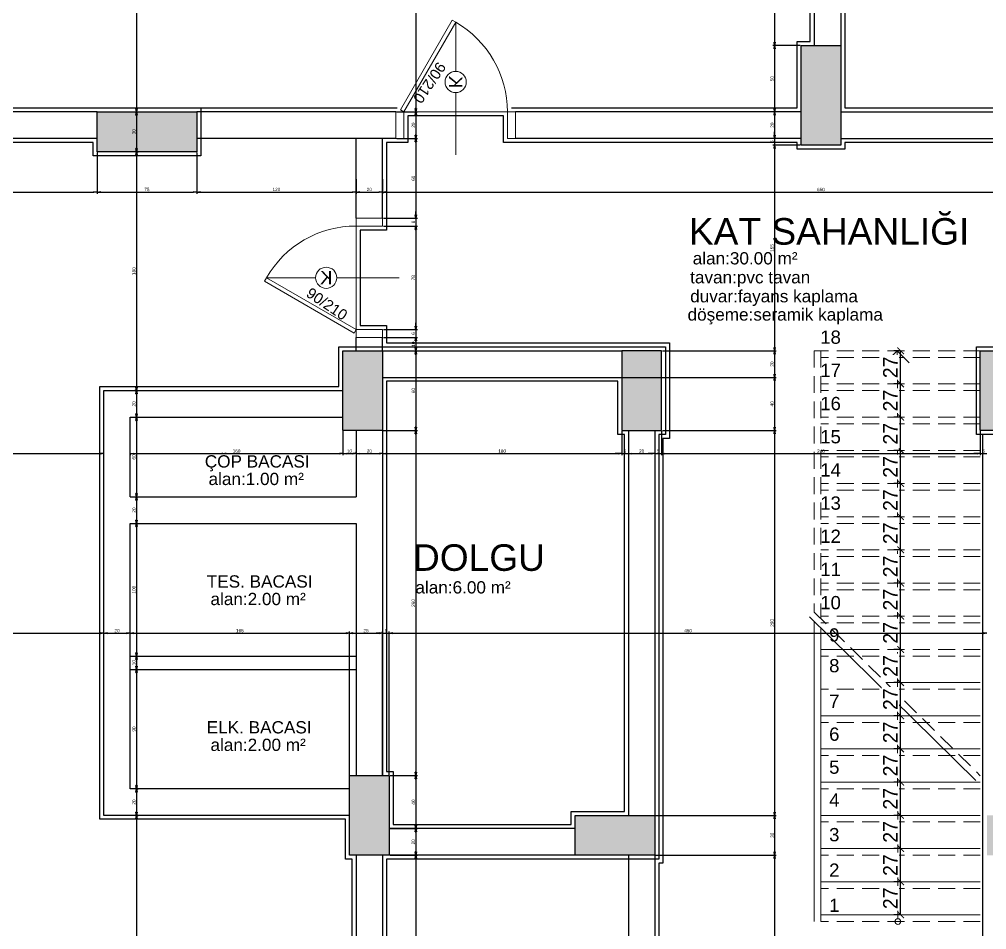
# Model space of a CAD drawing. Header units: millimetres. Extents: x -502 to 9998, y 2906 to 6004.
# Drawn here: x 569 to 1297, y 3991 to 4677 of the extents above; entities that cross this region are included whole.
import ezdxf
from ezdxf.enums import TextEntityAlignment as Align

# ---------------------------------------------------------------- set-up
doc = ezdxf.new("R2010")
doc.units = ezdxf.units.MM
doc.linetypes.add('DASHED', pattern=[19.05, 12.7, -6.35])
for name, color, linetype, lineweight in [('Duvar', 140, 'Continuous', 30), ('İÇ ÖLÇÜ', 163, 'Continuous', 18), ('kapı pencere', 30, 'Continuous', 20), ('MERDIVEN', 251, 'Continuous', 25), ('YAZı', 30, 'Continuous', 18), ('ölçülendirme', 80, 'Continuous', 30)]:
    doc.layers.add(name, color=color, linetype=linetype, lineweight=lineweight)
doc.layers.add('kolon', color=200, linetype='Continuous')
doc.layers.add('Sıva', color=180, linetype='Continuous')
doc.styles.add('Arial_1_18', font='arial.ttf', dxfattribs={"height": 0.2})
doc.styles.add('Euro roman', font='eurr____.ttf', dxfattribs={"height": 11})
doc.styles.get("Standard").update_dxf_attribs({"font": 'arial.ttf'})
doc.styles.add('STYLE1', font='arial.ttf', dxfattribs={"height": 20})

# ---------------------------------------------------------------- blocks, each defined once
blk = doc.blocks.new('_ArchTick')
at = {"color": 0, "linetype": 'ByBlock', "const_width": 0.15}
blk.add_lwpolyline([(-0.5, -0.5), (0.5, 0.5)], dxfattribs=at)
blk = doc.blocks.new('_Closed')
at = {"color": 0, "linetype": 'ByBlock', "lineweight": -2}
for p, q in [((-1, 0.17), (0, 0)), ((-1, 0.17), (-1, -0.17)), ((0, 0), (-1, -0.17)), ((0, 0), (-1, 0))]:
    blk.add_line(p, q, dxfattribs=at)

msp = doc.modelspace()

# ---------------------------------------------------------------- hatches: boundary and pattern name
at = {"layer": 'kolon'}
h = msp.add_hatch(dxfattribs=at)
h.set_pattern_fill('ANGLE', color=256)
h.set_pattern_definition([(0, (0, 0), (0, 6.985), [5.08, -1.905]), (90, (0, 0), (-6.985, 4e-16), [5.08, -1.905])])
h.paths.add_polyline_path([(4787.34, 4657.42), (4817.34, 4657.42), (4817.34, 4582.42), (4787.34, 4582.42)])
h.paths.add_polyline_path([(5002.34, 3757.42), (4927.34, 3757.42), (4927.34, 3727.42), (5002.34, 3727.42)])
h.paths.add_polyline_path([(4987.34, 4077.42), (4927.34, 4077.42), (4927.34, 4047.42), (4987.34, 4047.42)])
h.paths.add_polyline_path([(4922.34, 4427.42), (4952.34, 4427.42), (4952.34, 4367.42), (4922.34, 4367.42)])
h.paths.add_polyline_path([(5157.34, 4107.42), (5127.34, 4107.42), (5127.34, 4047.42), (5157.34, 4047.42)])
h.paths.add_polyline_path([(5162.34, 4427.42), (5132.34, 4427.42), (5132.34, 4367.42), (5162.34, 4367.42)])
h.paths.add_polyline_path([(5347.34, 4607.42), (5272.34, 4607.42), (5272.34, 4577.42), (5347.34, 4577.42)])
h.paths.add_polyline_path([(5652.34, 4607.42), (5622.34, 4607.42), (5622.34, 4547.42), (5652.34, 4547.42)])
h.paths.add_polyline_path([(5652.34, 4087.42), (5622.34, 4087.42), (5622.34, 4027.42), (5652.34, 4027.42)])
h.paths.add_polyline_path([(5652.34, 3787.42), (5622.34, 3787.42), (5622.34, 3727.42), (5652.34, 3727.42)])
h.paths.add_polyline_path([(5847.34, 4077.42), (5792.34, 4077.42), (5792.34, 4047.42), (5847.34, 4047.42)])
h.paths.add_polyline_path([(5872.34, 4417.42), (5812.34, 4417.42), (5812.34, 4387.42), (5872.34, 4387.42)])
h.paths.add_polyline_path([(5872.34, 4892.42), (5822.34, 4892.42), (5822.34, 4847.42), (5872.34, 4847.42)])
h.paths.add_polyline_path([(4817.34, 5222.42), (4787.34, 5222.42), (4787.34, 5147.42), (4817.34, 5147.42)], flags=17)
h.paths.add_polyline_path([(5657.34, 5102.42), (5622.34, 5102.42), (5622.34, 5022.42), (5657.34, 5022.42)])
h.paths.add_polyline_path([(5297.34, 5222.42), (5272.34, 5222.42), (5272.34, 5047.42), (5297.34, 5047.42)])
h.paths.add_polyline_path([(4602.34, 3757.42), (4677.34, 3757.42), (4677.34, 3727.42), (4602.34, 3727.42)])
h.paths.add_polyline_path([(4617.34, 4077.42), (4677.34, 4077.42), (4677.34, 4047.42), (4617.34, 4047.42)])
h.paths.add_polyline_path([(4682.34, 4427.42), (4652.34, 4427.42), (4652.34, 4367.42), (4682.34, 4367.42)])
h.paths.add_polyline_path([(4447.34, 4107.42), (4477.34, 4107.42), (4477.34, 4047.42), (4447.34, 4047.42)])
h.paths.add_polyline_path([(4442.34, 4427.42), (4472.34, 4427.42), (4472.34, 4367.42), (4442.34, 4367.42)])
h.paths.add_polyline_path([(4257.34, 4607.42), (4332.34, 4607.42), (4332.34, 4577.42), (4257.34, 4577.42)])
h.paths.add_polyline_path([(3952.34, 4607.42), (3982.34, 4607.42), (3982.34, 4547.42), (3952.34, 4547.42)])
h.paths.add_polyline_path([(3952.34, 4087.42), (3982.34, 4087.42), (3982.34, 4027.42), (3952.34, 4027.42)])
h.paths.add_polyline_path([(3952.34, 3787.42), (3982.34, 3787.42), (3982.34, 3727.42), (3952.34, 3727.42)])
h.paths.add_polyline_path([(3757.34, 4077.42), (3812.34, 4077.42), (3812.34, 4047.42), (3757.34, 4047.42)])
h.paths.add_polyline_path([(3732.34, 4417.42), (3792.34, 4417.42), (3792.34, 4387.42), (3732.34, 4387.42)])
h.paths.add_polyline_path([(3732.34, 4892.42), (3782.34, 4892.42), (3782.34, 4847.42), (3732.34, 4847.42)])
h.paths.add_polyline_path([(4787.34, 5222.42), (4817.34, 5222.42), (4817.34, 5147.42), (4787.34, 5147.42)], flags=17)
h.paths.add_polyline_path([(3947.34, 5102.42), (3982.34, 5102.42), (3982.34, 5022.42), (3947.34, 5022.42)])
h.paths.add_polyline_path([(4307.34, 5222.42), (4332.34, 5222.42), (4332.34, 5047.42), (4307.34, 5047.42)])
h.paths.add_polyline_path([(1157.73, 4657.42), (1187.73, 4657.42), (1187.73, 4582.42), (1157.73, 4582.42)])
h.paths.add_polyline_path([(1372.73, 3757.42), (1297.73, 3757.42), (1297.73, 3727.42), (1372.73, 3727.42)])
h.paths.add_polyline_path([(1357.73, 4077.42), (1297.73, 4077.42), (1297.73, 4047.42), (1357.73, 4047.42)])
h.paths.add_polyline_path([(1292.73, 4427.42), (1322.73, 4427.42), (1322.73, 4367.42), (1292.73, 4367.42)])
h.paths.add_polyline_path([(1527.73, 4107.42), (1497.73, 4107.42), (1497.73, 4047.42), (1527.73, 4047.42)])
h.paths.add_polyline_path([(1532.73, 4427.42), (1502.73, 4427.42), (1502.73, 4367.42), (1532.73, 4367.42)])
h.paths.add_polyline_path([(1717.73, 4607.42), (1642.73, 4607.42), (1642.73, 4577.42), (1717.73, 4577.42)])
h.paths.add_polyline_path([(2022.73, 4607.42), (1992.73, 4607.42), (1992.73, 4547.42), (2022.73, 4547.42)])
h.paths.add_polyline_path([(2022.73, 4087.42), (1992.73, 4087.42), (1992.73, 4027.42), (2022.73, 4027.42)])
h.paths.add_polyline_path([(2022.73, 3787.42), (1992.73, 3787.42), (1992.73, 3727.42), (2022.73, 3727.42)])
h.paths.add_polyline_path([(2217.73, 4077.42), (2162.73, 4077.42), (2162.73, 4047.42), (2217.73, 4047.42)])
h.paths.add_polyline_path([(2242.73, 4417.42), (2182.73, 4417.42), (2182.73, 4387.42), (2242.73, 4387.42)])
h.paths.add_polyline_path([(2242.73, 4892.42), (2192.73, 4892.42), (2192.73, 4847.42), (2242.73, 4847.42)])
h.paths.add_polyline_path([(1187.73, 5222.42), (1157.73, 5222.42), (1157.73, 5147.42), (1187.73, 5147.42)], flags=17)
h.paths.add_polyline_path([(2027.73, 5102.42), (1992.73, 5102.42), (1992.73, 5022.42), (2027.73, 5022.42)])
h.paths.add_polyline_path([(1667.73, 5222.42), (1642.73, 5222.42), (1642.73, 5047.42), (1667.73, 5047.42)])
h.paths.add_polyline_path([(972.73, 3757.42), (1047.73, 3757.42), (1047.73, 3727.42), (972.73, 3727.42)])
h.paths.add_polyline_path([(987.73, 4077.42), (1047.73, 4077.42), (1047.73, 4047.42), (987.73, 4047.42)])
h.paths.add_polyline_path([(1052.73, 4427.42), (1022.73, 4427.42), (1022.73, 4367.42), (1052.73, 4367.42)])
h.paths.add_polyline_path([(817.73, 4107.42), (847.73, 4107.42), (847.73, 4047.42), (817.73, 4047.42)])
h.paths.add_polyline_path([(812.73, 4427.42), (842.73, 4427.42), (842.73, 4367.42), (812.73, 4367.42)])
h.paths.add_polyline_path([(627.73, 4607.42), (702.73, 4607.42), (702.73, 4577.42), (627.73, 4577.42)])
h.paths.add_polyline_path([(322.73, 4607.42), (352.73, 4607.42), (352.73, 4547.42), (322.73, 4547.42)])
h.paths.add_polyline_path([(322.73, 4087.42), (352.73, 4087.42), (352.73, 4027.42), (322.73, 4027.42)])
h.paths.add_polyline_path([(322.73, 3787.42), (352.73, 3787.42), (352.73, 3727.42), (322.73, 3727.42)])
h.paths.add_polyline_path([(127.73, 4077.42), (182.73, 4077.42), (182.73, 4047.42), (127.73, 4047.42)])
h.paths.add_polyline_path([(102.73, 4417.42), (162.73, 4417.42), (162.73, 4387.42), (102.73, 4387.42)])
h.paths.add_polyline_path([(102.73, 4892.42), (152.73, 4892.42), (152.73, 4847.42), (102.73, 4847.42)])
h.paths.add_polyline_path([(1157.73, 5222.42), (1187.73, 5222.42), (1187.73, 5147.42), (1157.73, 5147.42)], flags=17)
h.paths.add_polyline_path([(317.73, 5102.42), (352.73, 5102.42), (352.73, 5022.42), (317.73, 5022.42)])
h.paths.add_polyline_path([(677.73, 5222.42), (702.73, 5222.42), (702.73, 5047.42), (677.73, 5047.42)])

# ---------------------------------------------------------------- linework, layer by layer
at = {"layer": 'Duvar'}
for p, q in [((1167.73, 5147.42), (1167.73, 4657.42)), ((1187.73, 5147.42), (1187.73, 4657.42)), ((627.73, 4607.42), (352.73, 4607.42)), ((852.73, 4607.42), (702.73, 4607.42)), ((1157.73, 4607.42), (942.73, 4607.42)), ((1187.73, 4607.42), (1527.73, 4607.42)), ((627.73, 4587.42), (352.73, 4587.42)), ((852.73, 4587.42), (702.73, 4587.42)), ((822.73, 4527.42), (822.73, 4587.42)), ((842.73, 4527.42), (842.73, 4587.42)), ((1157.73, 4587.42), (942.73, 4587.42)), ((1187.73, 4587.42), (1502.73, 4587.42)), ((822.73, 4427.42), (822.73, 4437.42)), ((842.73, 4427.42), (842.73, 4437.42)), ((842.73, 4427.42), (1022.73, 4427.42)), ((842.73, 4407.42), (1022.73, 4407.42)), ((632.73, 4077.42), (632.73, 4397.42)), ((632.73, 4397.42), (812.73, 4397.42)), ((652.73, 4377.42), (812.73, 4377.42)), ((652.73, 4317.42), (652.73, 4377.42)), ((822.73, 4367.42), (822.73, 4317.42)), ((842.73, 4367.42), (842.73, 4107.42)), ((1027.73, 4367.42), (1027.73, 4077.42)), ((1047.73, 4367.42), (1047.73, 4077.42)), ((652.73, 4317.42), (822.73, 4317.42)), ((652.73, 4297.42), (822.73, 4297.42)), ((652.73, 4197.42), (652.73, 4297.42)), ((822.73, 4297.42), (822.73, 4107.42)), ((652.73, 4197.42), (822.73, 4197.42)), ((652.73, 4187.42), (822.73, 4187.42)), ((652.73, 4097.42), (652.73, 4187.42)), ((817.73, 4097.42), (652.73, 4097.42)), ((817.73, 4077.42), (632.73, 4077.42)), ((987.73, 4067.42), (847.73, 4067.42)), ((822.73, 4047.42), (822.73, 3752.42)), ((842.73, 4047.42), (842.73, 3752.42)), ((987.73, 4047.42), (847.73, 4047.42)), ((1027.73, 4047.42), (1027.73, 3857.42)), ((1047.73, 4047.42), (1047.73, 3857.42))]:
    msp.add_line(p, q, dxfattribs=at)
at = {"layer": 'İÇ ÖLÇÜ', "color": 163, "lineweight": 25}
for p, q in [((1232.73, 4427.42), (1227.73, 4427.42)), ((1232.73, 4402.42), (1227.73, 4402.42)), ((1232.73, 4377.42), (1227.73, 4377.42)), ((1232.73, 4352.42), (1227.73, 4352.42)), ((1232.73, 4327.42), (1227.73, 4327.42)), ((1232.73, 4302.42), (1227.73, 4302.42)), ((1232.73, 4277.42), (1227.73, 4277.42)), ((1232.73, 4252.42), (1227.73, 4252.42)), ((1232.73, 4227.42), (1227.73, 4227.42)), ((1232.73, 4202.42), (1227.73, 4202.42)), ((1232.73, 4177.42), (1227.73, 4177.42)), ((1232.73, 4152.42), (1227.73, 4152.42)), ((1232.73, 4127.42), (1227.73, 4127.42)), ((1232.73, 4102.42), (1227.73, 4102.42)), ((1232.73, 4077.42), (1227.73, 4077.42)), ((1232.73, 4052.42), (1227.73, 4052.42)), ((1232.73, 4027.42), (1227.73, 4027.42)), ((1232.73, 4002.42), (1227.73, 4002.42))]:
    msp.add_line(p, q, dxfattribs=at)
at = {"layer": 'İÇ ÖLÇÜ', "lineweight": 25}
msp.add_line((1232.73, 4002.42), (1232.73, 4027.42), dxfattribs=at)
at = {"layer": 'kapı pencere'}
for p, q in [((897.73, 4674.97), (897.73, 4637.94)), ((897.73, 4621.94), (897.73, 4574.97)), ((858.73, 4607.42), (936.73, 4607.42)), ((822.73, 4443.42), (822.73, 4521.42)), ((755.18, 4482.42), (792.22, 4482.42)), ((808.22, 4482.42), (855.18, 4482.42))]:
    msp.add_line(p, q, dxfattribs=at)
for points in [[(858.73, 4607.42), (856.14, 4608.92), (895.14, 4676.47), (897.73, 4674.97)], [(852.73, 4587.42), (858.73, 4587.42), (858.73, 4607.42), (852.73, 4607.42)], [(936.73, 4587.42), (942.73, 4587.42), (942.73, 4607.42), (936.73, 4607.42)], [(842.73, 4521.42), (842.73, 4527.42), (822.73, 4527.42), (822.73, 4521.42)], [(822.73, 4443.42), (821.23, 4440.82), (753.68, 4479.82), (755.18, 4482.42)], [(842.73, 4437.42), (842.73, 4443.42), (822.73, 4443.42), (822.73, 4437.42)]]:
    msp.add_lwpolyline(points, close=True, dxfattribs=at)
for centre in [(897.73, 4629.94), (800.22, 4482.42)]:
    msp.add_circle(centre, 8, dxfattribs=at)
for centre, start, end in [((858.73, 4607.42), 0, 60), ((822.73, 4443.42), 90, 150)]:
    msp.add_arc(centre, 78, start, end, dxfattribs=at)
at = {"layer": 'kolon'}
for points in [[(1157.73, 4657.42), (1187.73, 4657.42), (1187.73, 4582.42), (1157.73, 4582.42)], [(627.73, 4607.42), (702.73, 4607.42), (702.73, 4577.42), (627.73, 4577.42)], [(812.73, 4427.42), (842.73, 4427.42), (842.73, 4367.42), (812.73, 4367.42)], [(1052.73, 4427.42), (1022.73, 4427.42), (1022.73, 4367.42), (1052.73, 4367.42)], [(1292.73, 4427.42), (1322.73, 4427.42), (1322.73, 4367.42), (1292.73, 4367.42)], [(817.73, 4107.42), (847.73, 4107.42), (847.73, 4047.42), (817.73, 4047.42)], [(987.73, 4077.42), (1047.73, 4077.42), (1047.73, 4047.42), (987.73, 4047.42)]]:
    msp.add_lwpolyline(points, close=True, dxfattribs=at)
at = {"layer": 'MERDIVEN', "color": 7, "linetype": 'DASHED', "lineweight": 5}
for p, q in [((1167.73, 4427.42), (1167.73, 4230.5)), ((1292.73, 4427.42), (1167.73, 4427.42)), ((1172.73, 4427.42), (1172.73, 4225.57)), ((1292.73, 4422.42), (1172.73, 4422.42)), ((1230.23, 4427.42), (1217.52, 4414.42)), ((1230.48, 4168.65), (1230.23, 4427.42)), ((1230.23, 4427.42), (1242.97, 4414.44)), ((1292.73, 4402.42), (1172.73, 4402.42)), ((1292.73, 4397.42), (1172.73, 4397.42)), ((1292.73, 4377.42), (1172.73, 4377.42)), ((1292.73, 4372.42), (1172.73, 4372.42)), ((1292.73, 4352.42), (1172.73, 4352.42)), ((1292.73, 4347.42), (1172.73, 4347.42)), ((1292.73, 4327.42), (1172.73, 4327.42)), ((1292.73, 4322.42), (1172.73, 4322.42)), ((1292.73, 4302.42), (1172.73, 4302.42)), ((1292.73, 4297.42), (1172.73, 4297.42)), ((1292.73, 4277.42), (1172.73, 4277.42)), ((1292.73, 4272.42), (1172.73, 4272.42)), ((1292.73, 4252.42), (1172.73, 4252.42)), ((1292.73, 4247.42), (1172.73, 4247.42)), ((1167.73, 4230.5), (1292.73, 4107.29)), ((1292.73, 4227.42), (1172.73, 4227.42)), ((1292.73, 4222.42), (1172.73, 4222.42)), ((1292.73, 4202.42), (1172.73, 4202.42)), ((1292.73, 4197.42), (1172.73, 4197.42)), ((1292.73, 4172.42), (1172.73, 4172.42)), ((1292.73, 4147.42), (1172.73, 4147.42)), ((1292.73, 4122.42), (1172.73, 4122.42)), ((1292.73, 4097.42), (1172.73, 4097.42)), ((1292.73, 4072.42), (1172.73, 4072.42)), ((1292.73, 4047.42), (1172.73, 4047.42)), ((1292.73, 4022.42), (1172.73, 4022.42)), ((1292.73, 3997.42), (1172.73, 3997.42))]:
    msp.add_line(p, q, dxfattribs=at)
at = {"layer": 'MERDIVEN', "color": 7, "lineweight": 5}
for p, q in [((1164.22, 4226.93), (1289.22, 4103.73)), ((1167.73, 4223.48), (1167.73, 3997.42)), ((1172.73, 4218.55), (1172.73, 3997.42)), ((1214.46, 4202.42), (1172.73, 4202.42)), ((1292.73, 4177.42), (1221.58, 4177.42)), ((1230.66, 3999.58), (1230.49, 4161.62)), ((1292.73, 4152.42), (1172.73, 4152.42)), ((1292.73, 4127.42), (1172.73, 4127.42)), ((1292.73, 4102.42), (1172.73, 4102.42)), ((1292.73, 4077.42), (1172.73, 4077.42)), ((1292.73, 4052.42), (1172.73, 4052.42)), ((1292.73, 4027.42), (1172.73, 4027.42)), ((1292.73, 4002.42), (1172.73, 4002.42))]:
    msp.add_line(p, q, dxfattribs=at)
msp.add_circle((1230.66, 3997.42), 2.16, dxfattribs=at)
at = {"layer": 'Sıva'}
for p, q in [((1164.73, 4660.42), (1164.73, 5144.42)), ((1190.73, 5147.42), (1190.73, 4657.42)), ((1154.73, 4610.42), (1154.73, 4660.42)), ((1154.73, 4660.42), (1164.73, 4660.42)), ((1190.73, 4657.42), (1190.73, 4610.42)), ((352.73, 4610.42), (627.73, 4610.42)), ((352.73, 4610.42), (627.73, 4610.42)), ((627.73, 4610.42), (702.73, 4610.42)), ((627.73, 4610.42), (705.73, 4610.42)), ((702.73, 4610.42), (852.73, 4610.42)), ((705.73, 4610.42), (705.73, 4574.42)), ((852.73, 4610.42), (853.54, 4610.42)), ((939.68, 4610.42), (942.73, 4610.42)), ((942.73, 4610.42), (1154.73, 4610.42)), ((1190.73, 4610.42), (1527.73, 4610.42)), ((933.73, 4604.42), (861.73, 4604.42)), ((861.73, 4604.42), (861.73, 4584.42)), ((933.73, 4584.42), (933.73, 4604.42)), ((624.73, 4584.42), (355.73, 4584.42)), ((624.73, 4574.42), (624.73, 4584.42)), ((852.73, 4584.42), (845.73, 4584.42)), ((845.73, 4584.42), (845.73, 4527.42)), ((861.73, 4584.42), (852.73, 4584.42)), ((942.73, 4584.42), (933.73, 4584.42)), ((1154.73, 4584.42), (942.73, 4584.42)), ((1154.73, 4579.42), (1154.73, 4584.42)), ((1499.73, 4584.42), (1190.73, 4584.42)), ((1190.73, 4584.42), (1190.73, 4579.42)), ((705.73, 4574.42), (624.73, 4574.42)), ((1190.73, 4579.42), (1154.73, 4579.42)), ((845.73, 4527.42), (845.73, 4518.42)), ((845.73, 4518.42), (825.73, 4518.42)), ((825.73, 4518.42), (825.73, 4446.42)), ((825.73, 4446.42), (845.73, 4446.42)), ((845.73, 4446.42), (845.73, 4437.42)), ((845.73, 4437.42), (845.73, 4433.42)), ((809.73, 4400.42), (809.73, 4430.42)), ((809.73, 4430.42), (842.73, 4430.42)), ((842.73, 4430.42), (1022.73, 4430.42)), ((845.73, 4433.42), (1022.73, 4433.42)), ((1022.73, 4433.42), (1058.73, 4433.42)), ((1022.73, 4430.42), (1055.73, 4430.42)), ((1055.73, 4430.42), (1055.73, 4364.42)), ((1058.73, 4433.42), (1058.73, 4361.42)), ((1289.73, 4364.42), (1289.73, 4430.42)), ((1289.73, 4430.42), (1322.73, 4430.42)), ((1289.73, 4397.42), (1289.73, 4430.42)), ((1289.73, 4430.42), (1322.73, 4430.42)), ((629.73, 4074.42), (629.73, 4400.42)), ((629.73, 4400.42), (809.73, 4400.42)), ((1019.73, 4404.42), (845.73, 4404.42)), ((845.73, 4404.42), (845.73, 4367.42)), ((1019.73, 4364.42), (1019.73, 4404.42)), ((1289.73, 4364.42), (1289.73, 4377.42)), ((845.73, 4367.42), (845.73, 4110.42)), ((1024.73, 4364.42), (1019.73, 4364.42)), ((1024.73, 4080.42), (1024.73, 4364.42)), ((1055.73, 4364.42), (1050.73, 4364.42)), ((1050.73, 4364.42), (1050.73, 4077.42)), ((1325.73, 4364.42), (1289.73, 4364.42)), ((1294.73, 4364.42), (1289.73, 4364.42)), ((1294.73, 4077.42), (1294.73, 4364.42)), ((1058.73, 4361.42), (1053.73, 4361.42)), ((1053.73, 4361.42), (1053.73, 4077.42)), ((845.73, 4110.42), (850.73, 4110.42)), ((850.73, 4110.42), (850.73, 4070.42)), ((984.73, 4070.42), (984.73, 4080.42)), ((984.73, 4080.42), (1024.73, 4080.42)), ((814.73, 4074.42), (629.73, 4074.42)), ((814.73, 4044.42), (814.73, 4074.42)), ((1050.73, 4077.42), (1050.73, 4044.42)), ((1053.73, 4077.42), (1053.73, 4041.42)), ((1294.73, 4047.42), (1294.73, 4077.42)), ((850.73, 4070.42), (984.73, 4070.42)), ((819.73, 4044.42), (814.73, 4044.42)), ((819.73, 3755.42), (819.73, 4044.42)), ((847.73, 4044.42), (845.73, 4044.42)), ((845.73, 4044.42), (845.73, 3755.42)), ((987.73, 4044.42), (847.73, 4044.42)), ((1050.73, 4044.42), (987.73, 4044.42)), ((1294.73, 3757.42), (1294.73, 4047.42)), ((1053.73, 4041.42), (1050.73, 4041.42)), ((1050.73, 4041.42), (1050.73, 3857.42))]:
    msp.add_line(p, q, dxfattribs=at)
at = {"layer": 'ölçülendirme', "color": 90}
for p, q in [((867.73, 5194.92), (867.73, 4609.92)), ((1137.85, 5144.92), (1137.85, 4659.92)), ((657.36, 5044.92), (657.36, 4609.92)), ((1137.85, 4654.92), (1137.85, 4609.92)), ((657.36, 4604.92), (657.36, 4579.92)), ((867.73, 4604.92), (867.73, 4589.92)), ((1137.85, 4604.92), (1137.85, 4589.92)), ((1137.85, 4589.92), (1137.85, 4592.42)), ((867.73, 4584.92), (867.73, 4529.92)), ((1137.85, 4587.42), (1137.85, 4582.42)), ((657.36, 4574.92), (657.36, 4399.92)), ((1137.85, 4579.92), (1137.85, 4577.42)), ((1137.85, 4579.92), (1137.85, 4429.92)), ((355.23, 4547.03), (625.23, 4547.03)), ((630.23, 4547.03), (700.23, 4547.03)), ((705.23, 4547.03), (820.23, 4547.03)), ((825.23, 4547.03), (840.23, 4547.03)), ((845.23, 4547.03), (1500.23, 4547.03)), ((867.73, 4529.92), (867.73, 4532.42)), ((867.73, 4527.42), (867.73, 4521.42)), ((867.73, 4518.92), (867.73, 4516.42)), ((867.73, 4518.92), (867.73, 4445.92)), ((867.73, 4445.92), (867.73, 4448.42)), ((867.73, 4443.42), (867.73, 4437.42)), ((867.73, 4434.92), (867.73, 4432.42)), ((867.73, 4434.92), (867.73, 4429.92)), ((867.73, 4424.92), (867.73, 4369.92)), ((1137.85, 4424.92), (1137.85, 4409.92)), ((1137.85, 4404.92), (1137.85, 4369.92)), ((657.36, 4394.92), (657.36, 4379.92)), ((657.36, 4374.92), (657.36, 4319.92)), ((867.73, 4364.92), (867.73, 4109.92)), ((1137.85, 4364.92), (1137.85, 4079.92)), ((165.23, 4349.92), (630.23, 4349.92)), ((655.23, 4349.92), (810.23, 4349.92)), ((815.23, 4349.92), (820.23, 4349.92)), ((825.23, 4349.92), (840.23, 4349.92)), ((845.23, 4349.92), (1020.23, 4349.92)), ((1020.23, 4349.92), (1017.73, 4349.92)), ((1022.73, 4349.92), (1027.73, 4349.92)), ((1030.23, 4349.92), (1032.73, 4349.92)), ((1030.23, 4349.92), (1045.23, 4349.92)), ((1045.23, 4349.92), (1042.73, 4349.92)), ((1047.73, 4349.92), (1052.73, 4349.92)), ((1055.23, 4349.92), (1057.73, 4349.92)), ((1290.23, 4349.92), (1287.73, 4349.92)), ((1292.73, 4349.92), (1297.73, 4349.92)), ((657.36, 4314.92), (657.36, 4299.92)), ((657.36, 4294.92), (657.36, 4199.92)), ((355.23, 4214.72), (630.23, 4214.72)), ((635.23, 4214.72), (650.23, 4214.72)), ((655.23, 4214.72), (815.23, 4214.72)), ((820.23, 4214.72), (840.23, 4214.72)), ((840.23, 4214.72), (837.73, 4214.72)), ((842.73, 4214.72), (847.73, 4214.72)), ((850.23, 4214.72), (852.73, 4214.72)), ((657.36, 4194.92), (657.36, 4189.92)), ((657.36, 4184.92), (657.36, 4099.92)), ((867.73, 4104.92), (867.73, 4069.92)), ((657.36, 4094.92), (657.36, 4079.92)), ((657.36, 4074.92), (657.36, 3754.92)), ((1137.85, 4074.92), (1137.85, 4049.92)), ((867.73, 4064.92), (867.73, 4049.92)), ((867.73, 4044.92), (867.73, 3754.92)), ((1137.85, 4044.92), (1137.85, 3859.92))]:
    msp.add_line(p, q, dxfattribs=at)
at = {"layer": 'ölçülendirme'}
for p, q in [((1157.11, 4657.42), (1136.6, 4657.42)), ((1157.11, 4657.42), (1136.6, 4657.42)), ((657.98, 4607.42), (658.61, 4607.42)), ((657.98, 4607.42), (658.61, 4607.42)), ((853.36, 4607.42), (868.98, 4607.42)), ((853.36, 4607.42), (868.98, 4607.42)), ((1157.11, 4607.42), (1136.6, 4607.42)), ((1157.11, 4607.42), (1136.6, 4607.42)), ((853.36, 4587.42), (868.98, 4587.42)), ((853.36, 4587.42), (868.98, 4587.42)), ((1157.11, 4587.42), (1136.6, 4587.42)), ((1157.11, 4587.42), (1136.6, 4587.42)), ((1157.11, 4582.42), (1136.6, 4582.42)), ((1157.11, 4582.42), (1136.6, 4582.42)), ((627.73, 4576.79), (627.73, 4545.78)), ((627.73, 4576.79), (627.73, 4545.78)), ((657.98, 4577.42), (658.61, 4577.42)), ((657.98, 4577.42), (658.61, 4577.42)), ((702.73, 4576.79), (702.73, 4545.78)), ((702.73, 4576.79), (702.73, 4545.78)), ((822.73, 4556.79), (822.73, 4545.78)), ((822.73, 4556.79), (822.73, 4545.78)), ((842.73, 4556.79), (842.73, 4545.78)), ((842.73, 4556.79), (842.73, 4545.78)), ((843.36, 4527.42), (868.98, 4527.42)), ((843.36, 4527.42), (868.98, 4527.42)), ((843.36, 4521.42), (868.98, 4521.42)), ((843.36, 4521.42), (868.98, 4521.42)), ((843.36, 4443.42), (868.98, 4443.42)), ((843.36, 4443.42), (868.98, 4443.42)), ((843.36, 4437.42), (868.98, 4437.42)), ((843.36, 4437.42), (868.98, 4437.42)), ((843.36, 4427.42), (868.98, 4427.42)), ((843.36, 4427.42), (868.98, 4427.42)), ((1053.36, 4427.42), (1139.1, 4427.42)), ((1053.36, 4427.42), (1139.1, 4427.42)), ((1023.36, 4407.42), (1139.1, 4407.42)), ((1023.36, 4407.42), (1139.1, 4407.42)), ((657.15, 4397.42), (656.11, 4397.42)), ((657.15, 4397.42), (656.11, 4397.42)), ((657.98, 4377.42), (658.61, 4377.42)), ((657.98, 4377.42), (658.61, 4377.42)), ((812.73, 4366.79), (812.73, 4348.67)), ((812.73, 4366.79), (812.73, 4348.67)), ((843.36, 4367.42), (868.98, 4367.42)), ((843.36, 4367.42), (868.98, 4367.42)), ((1022.73, 4366.79), (1022.73, 4348.67)), ((1022.73, 4366.79), (1022.73, 4348.67)), ((1027.73, 4366.79), (1027.73, 4348.67)), ((1027.73, 4366.79), (1027.73, 4348.67)), ((1047.73, 4366.79), (1047.73, 4348.67)), ((1047.73, 4366.79), (1047.73, 4348.67)), ((1052.73, 4366.79), (1052.73, 4348.67)), ((1052.73, 4366.79), (1052.73, 4348.67)), ((1053.36, 4367.42), (1139.1, 4367.42)), ((1053.36, 4367.42), (1139.1, 4367.42)), ((1292.73, 4366.79), (1292.73, 4348.67)), ((1292.73, 4366.79), (1292.73, 4348.67)), ((632.73, 4350.54), (632.73, 4351.17)), ((652.73, 4350.23), (652.73, 4348.67)), ((822.73, 4350.54), (822.73, 4351.17)), ((822.73, 4350.54), (822.73, 4351.17)), ((842.73, 4350.23), (842.73, 4348.67)), ((842.73, 4350.23), (842.73, 4348.67)), ((657.77, 4317.42), (658.61, 4317.42)), ((657.77, 4317.42), (658.61, 4317.42)), ((657.98, 4297.42), (658.61, 4297.42)), ((657.98, 4297.42), (658.61, 4297.42)), ((632.73, 4088.04), (632.73, 4215.97)), ((632.73, 4088.04), (632.73, 4215.97)), ((652.73, 4098.04), (652.73, 4215.97)), ((652.73, 4098.04), (652.73, 4215.97)), ((817.73, 4098.04), (817.73, 4215.97)), ((817.73, 4098.04), (817.73, 4215.97)), ((842.73, 4108.04), (842.73, 4215.97)), ((842.73, 4108.04), (842.73, 4215.97)), ((847.73, 4108.04), (847.73, 4215.97)), ((847.73, 4108.04), (847.73, 4215.97)), ((657.98, 4197.42), (658.61, 4197.42)), ((657.98, 4197.42), (658.61, 4197.42)), ((657.98, 4187.42), (658.61, 4187.42)), ((657.98, 4187.42), (658.61, 4187.42)), ((848.36, 4107.42), (868.98, 4107.42)), ((848.36, 4107.42), (868.98, 4107.42)), ((657.98, 4097.42), (658.61, 4097.42)), ((657.98, 4097.42), (658.61, 4097.42)), ((657.98, 4077.42), (658.61, 4077.42)), ((657.98, 4077.42), (658.61, 4077.42)), ((1048.36, 4077.42), (1139.1, 4077.42)), ((1048.36, 4077.42), (1139.1, 4077.42)), ((848.36, 4067.42), (868.98, 4067.42)), ((848.36, 4067.42), (868.98, 4067.42)), ((848.36, 4047.42), (868.98, 4047.42)), ((848.36, 4047.42), (868.98, 4047.42)), ((1048.36, 4047.42), (1139.1, 4047.42)), ((1048.36, 4047.42), (1139.1, 4047.42))]:
    msp.add_line(p, q, dxfattribs=at)

# ---------------------------------------------------------------- block references
at = {"layer": 'İÇ ÖLÇÜ', "lineweight": 25, "xscale": 5.009999999999999, "yscale": 5.009999999999999, "zscale": 5.009999999999999}
for p, rotation in [((1232.73, 4427.42), 90), ((1232.73, 4402.42), 90), ((1232.73, 4377.42), 90), ((1232.73, 4352.42), 90), ((1232.73, 4327.42), 90), ((1232.73, 4302.42), 90), ((1232.73, 4277.42), 90), ((1232.73, 4252.42), 90), ((1232.73, 4227.42), 90), ((1232.73, 4202.42), 90), ((1232.73, 4177.42), 90), ((1232.73, 4152.42), 90), ((1232.73, 4127.42), 90), ((1232.73, 4102.42), 90), ((1232.73, 4077.42), 90), ((1232.73, 4052.42), 90), ((1232.73, 4027.42), 90), ((1232.73, 4002.42), 270)]:
    msp.add_blockref('_ArchTick', p, dxfattribs=dict(at, rotation=rotation))
at = {"layer": 'ölçülendirme', "color": 90, "xscale": 2.5, "yscale": 2.5, "zscale": 2.5}
for p, rotation in [((1137.85, 4657.42), 270), ((1137.85, 4657.42), 90), ((657.36, 4607.42), 270), ((657.36, 4607.42), 90), ((867.73, 4607.42), 270), ((867.73, 4607.42), 90), ((1137.85, 4607.42), 270), ((1137.85, 4607.42), 90), ((867.73, 4587.42), 270), ((1137.85, 4587.42), 270), ((1137.85, 4587.42), 270), ((867.73, 4587.42), 90), ((1137.85, 4582.42), 90), ((1137.85, 4582.42), 90), ((657.36, 4577.42), 270), ((657.36, 4577.42), 90), ((627.73, 4547.03), 180), ((702.73, 4547.03), 180), ((822.73, 4547.03), 180), ((842.73, 4547.03), 180), ((867.73, 4527.42), 270), ((867.73, 4527.42), 270), ((867.73, 4521.42), 90), ((867.73, 4521.42), 90), ((867.73, 4443.42), 270), ((867.73, 4443.42), 270), ((867.73, 4437.42), 90), ((867.73, 4437.42), 90), ((867.73, 4427.42), 270), ((1137.85, 4427.42), 270), ((867.73, 4427.42), 90), ((1137.85, 4427.42), 90), ((1137.85, 4407.42), 270), ((1137.85, 4407.42), 90), ((657.36, 4397.42), 270), ((657.36, 4397.42), 90), ((657.36, 4377.42), 270), ((657.36, 4377.42), 90), ((867.73, 4367.42), 270), ((1137.85, 4367.42), 270), ((867.73, 4367.42), 90), ((1137.85, 4367.42), 90), ((652.73, 4349.92), 180), ((812.73, 4349.92), 180), ((822.73, 4349.92), 180), ((842.73, 4349.92), 180), ((1027.73, 4349.92), 180), ((1027.73, 4349.92), 180), ((1052.73, 4349.92), 180), ((1052.73, 4349.92), 180), ((657.36, 4317.42), 270), ((657.36, 4317.42), 90), ((657.36, 4297.42), 270), ((657.36, 4297.42), 90), ((632.73, 4214.72), 180), ((652.73, 4214.72), 180), ((817.73, 4214.72), 180), ((847.73, 4214.72), 180), ((847.73, 4214.72), 180), ((657.36, 4197.42), 270), ((657.36, 4197.42), 90), ((657.36, 4187.42), 270), ((657.36, 4187.42), 90), ((867.73, 4107.42), 270), ((867.73, 4107.42), 90), ((657.36, 4097.42), 270), ((657.36, 4097.42), 90), ((657.36, 4077.42), 270), ((1137.85, 4077.42), 270), ((657.36, 4077.42), 90), ((1137.85, 4077.42), 90), ((867.73, 4067.42), 270), ((867.73, 4067.42), 90), ((867.73, 4047.42), 270), ((1137.85, 4047.42), 270), ((867.73, 4047.42), 90), ((1137.85, 4047.42), 90)]:
    msp.add_blockref('_Closed', p, dxfattribs=dict(at, rotation=rotation))
for p in [(627.73, 4547.03), (702.73, 4547.03), (822.73, 4547.03), (842.73, 4547.03), (632.73, 4349.92), (812.73, 4349.92), (822.73, 4349.92), (842.73, 4349.92), (1022.73, 4349.92), (1022.73, 4349.92), (1047.73, 4349.92), (1047.73, 4349.92), (1292.73, 4349.92), (1292.73, 4349.92), (632.73, 4214.72), (652.73, 4214.72), (817.73, 4214.72), (842.73, 4214.72), (842.73, 4214.72), (1297.73, 4214.72)]:
    msp.add_blockref('_Closed', p, dxfattribs=at)

# ---------------------------------------------------------------- texts
at = {"layer": 'kapı pencere', "text_generation_flag": 2}
msp.add_text('K', height=10, rotation=270, dxfattribs=at).set_placement((897.73, 4629.94), align=Align.MIDDLE_CENTER)
msp.add_text('K', height=10, dxfattribs=at).set_placement((800.22, 4482.42), align=Align.MIDDLE_CENTER)
at = {"layer": 'MERDIVEN', "color": 7, "lineweight": 5, "style": 'Arial_1_18'}
for s, p in [('18', (1172.19, 4432.68)), ('17', (1172.19, 4407.68)), ('16', (1172.19, 4382.68)), ('15', (1172.19, 4357.68)), ('14', (1172.19, 4332.68)), ('13', (1172.19, 4307.68)), ('12', (1172.19, 4282.68)), ('11', (1172.19, 4257.68)), ('10', (1172.19, 4232.68)), ('9', (1178.88, 4208.32)), ('8', (1178.88, 4185.2)), ('7', (1178.88, 4158.39)), ('6', (1178.88, 4133.61)), ('5', (1178.88, 4108.72)), ('4', (1178.88, 4083.91)), ('3', (1178.88, 4057.88)), ('2', (1178.88, 4031.14)), ('1', (1178.88, 4004.65))]:
    msp.add_text(s, height=10, dxfattribs=at).set_placement(p)
at = {"layer": 'YAZı', "ltscale": 0.3}
for rotation, p in [(236.09723, (884.28, 4645.77)), (326.09723, (784.38, 4468.96))]:
    msp.add_text('90/210', height=8, rotation=rotation, dxfattribs=at).set_placement(p)
at = {"layer": 'YAZı', "style": 'STYLE1'}
for s, p in [('KAT SAHANLIĞI', (1073.31, 4507.38)), ('DOLGU', (865.57, 4261.63))]:
    msp.add_text(s, height=20, dxfattribs=at).set_placement(p)
at = {"layer": 'YAZı', "ltscale": 0.5}
for s, height, p in [('alan:30.00 m²', 9.2419, (1076.18, 4492.49)), ('tavan:pvc tavan', 9.2419, (1074.27, 4478.2)), ('duvar:fayans kaplama', 9.2419, (1074.27, 4463.92)), ('döşeme:seramik kaplama', 9.2419, (1072.31, 4450.16)), ('ÇÖP BACASI', 9.242, (708.84, 4339.47)), ('alan:1.00 m²', 9.2419, (711.66, 4326.27)), ('TES. BACASI', 9.2419, (710.29, 4249.01)), ('alan:6.00 m²', 9.2419, (867.39, 4244.58)), ('alan:2.00 m²', 9.2419, (713.11, 4235.81)), ('ELK. BACASI', 9.2419, (710.29, 4139.14)), ('alan:2.00 m²', 9.2419, (713.11, 4125.94))]:
    msp.add_text(s, height=height, dxfattribs=at).set_placement(p)
at = {"layer": 'ölçülendirme', "char_height": 2.5, "attachment_point": 5, "rotation": 90}
for s, insert in [('50', (1135.95, 4632.42)), ('20', (865.83, 4597.42)), ('20', (1135.95, 4597.42)), ('30', (655.46, 4592.42)), ('5', (1135.95, 4584.92)), ('60', (865.83, 4557.42)), ('6', (865.83, 4524.42)), ('155', (1135.95, 4504.92)), ('180', (655.46, 4487.42)), ('78', (865.83, 4482.42)), ('6', (865.83, 4440.42)), ('10', (865.83, 4432.42)), ('20', (1135.95, 4417.42)), ('60', (865.83, 4397.42)), ('20', (655.46, 4387.42)), ('40', (1135.95, 4387.42)), ('60', (655.46, 4347.42)), ('20', (655.46, 4307.42)), ('100', (655.46, 4247.42)), ('260', (865.83, 4237.42)), ('290', (1135.95, 4222.42)), ('10', (655.46, 4192.42)), ('90', (655.46, 4142.42)), ('20', (655.46, 4087.42)), ('40', (865.83, 4087.42)), ('30', (1135.95, 4062.42)), ('20', (865.83, 4057.42))]:
    msp.add_mtext(s, dxfattribs=dict(at, insert=insert))
at = {"layer": 'ölçülendirme', "char_height": 2.5, "attachment_point": 5}
for s, insert in [('75', (665.23, 4548.93)), ('120', (762.73, 4548.93)), ('20', (832.73, 4548.93)), ('660', (1172.73, 4548.93)), ('160', (732.73, 4351.82)), ('10', (817.73, 4351.82)), ('20', (832.73, 4351.82)), ('180', (932.73, 4351.82)), ('5', (1025.23, 4351.81)), ('20', (1037.73, 4351.82)), ('5', (1050.23, 4351.81)), ('240', (1172.73, 4351.82)), ('5', (1295.23, 4351.81)), ('20', (642.73, 4216.62)), ('165', (735.23, 4216.62)), ('25', (830.23, 4216.62)), ('5', (845.23, 4216.62)), ('450', (1072.73, 4216.62))]:
    msp.add_mtext(s, dxfattribs=dict(at, insert=insert))

# ---------------------------------------------------------------- next in the draw order: texts
at = {"layer": 'İÇ ÖLÇÜ', "lineweight": 5, "insert": (1225.02, 4014.92), "char_height": 11, "attachment_point": 5, "rotation": 90, "style": 'Euro roman', "bg_fill": 3, "box_fill_scale": 1.1, "bg_fill_color": 256, "bg_fill_true_color": 13158600, "bg_fill_transparency": 0}
msp.add_mtext('27', dxfattribs=at)

# ---------------------------------------------------------------- next in the draw order: linework, layer by layer
at = {"layer": 'İÇ ÖLÇÜ', "lineweight": 25}
msp.add_line((1232.73, 4027.42), (1232.73, 4052.42), dxfattribs=at)
at = {"layer": 'İÇ ÖLÇÜ', "color": 163, "lineweight": 25}
msp.add_line((1232.73, 4027.42), (1227.73, 4027.42), dxfattribs=at)

# ---------------------------------------------------------------- next in the draw order: block references
at = {"layer": 'İÇ ÖLÇÜ', "lineweight": 25, "xscale": 5.009999999999999, "yscale": 5.009999999999999, "zscale": 5.009999999999999, "rotation": 270}
msp.add_blockref('_ArchTick', (1232.73, 4027.42), dxfattribs=at)

# ---------------------------------------------------------------- next in the draw order: texts
at = {"layer": 'İÇ ÖLÇÜ', "lineweight": 5, "insert": (1225.02, 4039.92), "char_height": 11, "attachment_point": 5, "rotation": 90, "style": 'Euro roman', "bg_fill": 3, "box_fill_scale": 1.1, "bg_fill_color": 256, "bg_fill_true_color": 13158600, "bg_fill_transparency": 0}
msp.add_mtext('27', dxfattribs=at)

# ---------------------------------------------------------------- next in the draw order: linework, layer by layer
at = {"layer": 'İÇ ÖLÇÜ', "lineweight": 25}
msp.add_line((1232.73, 4052.42), (1232.73, 4077.42), dxfattribs=at)
at = {"layer": 'İÇ ÖLÇÜ', "color": 163, "lineweight": 25}
msp.add_line((1232.73, 4052.42), (1227.73, 4052.42), dxfattribs=at)

# ---------------------------------------------------------------- next in the draw order: block references
at = {"layer": 'İÇ ÖLÇÜ', "lineweight": 25, "xscale": 5.009999999999999, "yscale": 5.009999999999999, "zscale": 5.009999999999999, "rotation": 270}
msp.add_blockref('_ArchTick', (1232.73, 4052.42), dxfattribs=at)

# ---------------------------------------------------------------- next in the draw order: texts
at = {"layer": 'İÇ ÖLÇÜ', "lineweight": 5, "insert": (1225.02, 4064.92), "char_height": 11, "attachment_point": 5, "rotation": 90, "style": 'Euro roman', "bg_fill": 3, "box_fill_scale": 1.1, "bg_fill_color": 256, "bg_fill_true_color": 13158600, "bg_fill_transparency": 0}
msp.add_mtext('27', dxfattribs=at)

# ---------------------------------------------------------------- next in the draw order: linework, layer by layer
at = {"layer": 'İÇ ÖLÇÜ', "lineweight": 25}
msp.add_line((1232.73, 4077.42), (1232.73, 4102.42), dxfattribs=at)
at = {"layer": 'İÇ ÖLÇÜ', "color": 163, "lineweight": 25}
msp.add_line((1232.73, 4077.42), (1227.73, 4077.42), dxfattribs=at)

# ---------------------------------------------------------------- next in the draw order: block references
at = {"layer": 'İÇ ÖLÇÜ', "lineweight": 25, "xscale": 5.009999999999999, "yscale": 5.009999999999999, "zscale": 5.009999999999999, "rotation": 270}
msp.add_blockref('_ArchTick', (1232.73, 4077.42), dxfattribs=at)

# ---------------------------------------------------------------- next in the draw order: texts
at = {"layer": 'İÇ ÖLÇÜ', "lineweight": 5, "insert": (1225.02, 4089.92), "char_height": 11, "attachment_point": 5, "rotation": 90, "style": 'Euro roman', "bg_fill": 3, "box_fill_scale": 1.1, "bg_fill_color": 256, "bg_fill_true_color": 13158600, "bg_fill_transparency": 0}
msp.add_mtext('27', dxfattribs=at)

# ---------------------------------------------------------------- next in the draw order: linework, layer by layer
at = {"layer": 'İÇ ÖLÇÜ', "lineweight": 25}
msp.add_line((1232.73, 4102.42), (1232.73, 4127.42), dxfattribs=at)
at = {"layer": 'İÇ ÖLÇÜ', "color": 163, "lineweight": 25}
msp.add_line((1232.73, 4102.42), (1227.73, 4102.42), dxfattribs=at)

# ---------------------------------------------------------------- next in the draw order: block references
at = {"layer": 'İÇ ÖLÇÜ', "lineweight": 25, "xscale": 5.009999999999999, "yscale": 5.009999999999999, "zscale": 5.009999999999999, "rotation": 270}
msp.add_blockref('_ArchTick', (1232.73, 4102.42), dxfattribs=at)

# ---------------------------------------------------------------- next in the draw order: texts
at = {"layer": 'İÇ ÖLÇÜ', "lineweight": 5, "insert": (1225.02, 4114.92), "char_height": 11, "attachment_point": 5, "rotation": 90, "style": 'Euro roman', "bg_fill": 3, "box_fill_scale": 1.1, "bg_fill_color": 256, "bg_fill_true_color": 13158600, "bg_fill_transparency": 0}
msp.add_mtext('27', dxfattribs=at)

# ---------------------------------------------------------------- next in the draw order: linework, layer by layer
at = {"layer": 'İÇ ÖLÇÜ', "lineweight": 25}
msp.add_line((1232.73, 4127.42), (1232.73, 4152.42), dxfattribs=at)
at = {"layer": 'İÇ ÖLÇÜ', "color": 163, "lineweight": 25}
msp.add_line((1232.73, 4127.42), (1227.73, 4127.42), dxfattribs=at)

# ---------------------------------------------------------------- next in the draw order: block references
at = {"layer": 'İÇ ÖLÇÜ', "lineweight": 25, "xscale": 5.009999999999999, "yscale": 5.009999999999999, "zscale": 5.009999999999999, "rotation": 270}
msp.add_blockref('_ArchTick', (1232.73, 4127.42), dxfattribs=at)

# ---------------------------------------------------------------- next in the draw order: texts
at = {"layer": 'İÇ ÖLÇÜ', "lineweight": 5, "insert": (1225.02, 4139.92), "char_height": 11, "attachment_point": 5, "rotation": 90, "style": 'Euro roman', "bg_fill": 3, "box_fill_scale": 1.1, "bg_fill_color": 256, "bg_fill_true_color": 13158600, "bg_fill_transparency": 0}
msp.add_mtext('27', dxfattribs=at)

# ---------------------------------------------------------------- next in the draw order: linework, layer by layer
at = {"layer": 'İÇ ÖLÇÜ', "lineweight": 25}
msp.add_line((1232.73, 4152.42), (1232.73, 4177.42), dxfattribs=at)
at = {"layer": 'İÇ ÖLÇÜ', "color": 163, "lineweight": 25}
msp.add_line((1232.73, 4152.42), (1227.73, 4152.42), dxfattribs=at)

# ---------------------------------------------------------------- next in the draw order: block references
at = {"layer": 'İÇ ÖLÇÜ', "lineweight": 25, "xscale": 5.009999999999999, "yscale": 5.009999999999999, "zscale": 5.009999999999999, "rotation": 270}
msp.add_blockref('_ArchTick', (1232.73, 4152.42), dxfattribs=at)

# ---------------------------------------------------------------- next in the draw order: texts
at = {"layer": 'İÇ ÖLÇÜ', "lineweight": 5, "insert": (1225.02, 4164.92), "char_height": 11, "attachment_point": 5, "rotation": 90, "style": 'Euro roman', "bg_fill": 3, "box_fill_scale": 1.1, "bg_fill_color": 256, "bg_fill_true_color": 13158600, "bg_fill_transparency": 0}
msp.add_mtext('27', dxfattribs=at)

# ---------------------------------------------------------------- next in the draw order: linework, layer by layer
at = {"layer": 'İÇ ÖLÇÜ', "lineweight": 25}
msp.add_line((1232.73, 4177.42), (1232.73, 4202.42), dxfattribs=at)
at = {"layer": 'İÇ ÖLÇÜ', "color": 163, "lineweight": 25}
msp.add_line((1232.73, 4177.42), (1227.73, 4177.42), dxfattribs=at)

# ---------------------------------------------------------------- next in the draw order: block references
at = {"layer": 'İÇ ÖLÇÜ', "lineweight": 25, "xscale": 5.009999999999999, "yscale": 5.009999999999999, "zscale": 5.009999999999999, "rotation": 270}
msp.add_blockref('_ArchTick', (1232.73, 4177.42), dxfattribs=at)

# ---------------------------------------------------------------- next in the draw order: texts
at = {"layer": 'İÇ ÖLÇÜ', "lineweight": 5, "insert": (1225.02, 4189.92), "char_height": 11, "attachment_point": 5, "rotation": 90, "style": 'Euro roman', "bg_fill": 3, "box_fill_scale": 1.1, "bg_fill_color": 256, "bg_fill_true_color": 13158600, "bg_fill_transparency": 0}
msp.add_mtext('27', dxfattribs=at)

# ---------------------------------------------------------------- next in the draw order: linework, layer by layer
at = {"layer": 'İÇ ÖLÇÜ', "lineweight": 25}
msp.add_line((1232.73, 4202.42), (1232.73, 4227.42), dxfattribs=at)
at = {"layer": 'İÇ ÖLÇÜ', "color": 163, "lineweight": 25}
msp.add_line((1232.73, 4202.42), (1227.73, 4202.42), dxfattribs=at)

# ---------------------------------------------------------------- next in the draw order: block references
at = {"layer": 'İÇ ÖLÇÜ', "lineweight": 25, "xscale": 5.009999999999999, "yscale": 5.009999999999999, "zscale": 5.009999999999999, "rotation": 270}
msp.add_blockref('_ArchTick', (1232.73, 4202.42), dxfattribs=at)

# ---------------------------------------------------------------- next in the draw order: texts
at = {"layer": 'İÇ ÖLÇÜ', "lineweight": 5, "insert": (1225.02, 4214.92), "char_height": 11, "attachment_point": 5, "rotation": 90, "style": 'Euro roman', "bg_fill": 3, "box_fill_scale": 1.1, "bg_fill_color": 256, "bg_fill_true_color": 13158600, "bg_fill_transparency": 0}
msp.add_mtext('27', dxfattribs=at)

# ---------------------------------------------------------------- next in the draw order: linework, layer by layer
at = {"layer": 'İÇ ÖLÇÜ', "lineweight": 25}
msp.add_line((1232.73, 4227.42), (1232.73, 4252.42), dxfattribs=at)
at = {"layer": 'İÇ ÖLÇÜ', "color": 163, "lineweight": 25}
msp.add_line((1232.73, 4227.42), (1227.73, 4227.42), dxfattribs=at)
at = {"layer": 'ölçülendirme', "color": 90}
msp.add_line((850.23, 4214.72), (1295.23, 4214.72), dxfattribs=at)

# ---------------------------------------------------------------- next in the draw order: block references
at = {"layer": 'İÇ ÖLÇÜ', "lineweight": 25, "xscale": 5.009999999999999, "yscale": 5.009999999999999, "zscale": 5.009999999999999, "rotation": 270}
msp.add_blockref('_ArchTick', (1232.73, 4227.42), dxfattribs=at)

# ---------------------------------------------------------------- next in the draw order: texts
at = {"layer": 'İÇ ÖLÇÜ', "lineweight": 5, "insert": (1225.02, 4239.92), "char_height": 11, "attachment_point": 5, "rotation": 90, "style": 'Euro roman', "bg_fill": 3, "box_fill_scale": 1.1, "bg_fill_color": 256, "bg_fill_true_color": 13158600, "bg_fill_transparency": 0}
msp.add_mtext('27', dxfattribs=at)

# ---------------------------------------------------------------- next in the draw order: linework, layer by layer
at = {"layer": 'İÇ ÖLÇÜ', "lineweight": 25}
msp.add_line((1232.73, 4252.42), (1232.73, 4277.42), dxfattribs=at)
at = {"layer": 'İÇ ÖLÇÜ', "color": 163, "lineweight": 25}
msp.add_line((1232.73, 4252.42), (1227.73, 4252.42), dxfattribs=at)

# ---------------------------------------------------------------- next in the draw order: block references
at = {"layer": 'İÇ ÖLÇÜ', "lineweight": 25, "xscale": 5.009999999999999, "yscale": 5.009999999999999, "zscale": 5.009999999999999, "rotation": 270}
msp.add_blockref('_ArchTick', (1232.73, 4252.42), dxfattribs=at)

# ---------------------------------------------------------------- next in the draw order: texts
at = {"layer": 'İÇ ÖLÇÜ', "lineweight": 5, "insert": (1225.02, 4264.92), "char_height": 11, "attachment_point": 5, "rotation": 90, "style": 'Euro roman', "bg_fill": 3, "box_fill_scale": 1.1, "bg_fill_color": 256, "bg_fill_true_color": 13158600, "bg_fill_transparency": 0}
msp.add_mtext('27', dxfattribs=at)

# ---------------------------------------------------------------- next in the draw order: linework, layer by layer
at = {"layer": 'İÇ ÖLÇÜ', "lineweight": 25}
msp.add_line((1232.73, 4277.42), (1232.73, 4302.42), dxfattribs=at)
at = {"layer": 'İÇ ÖLÇÜ', "color": 163, "lineweight": 25}
msp.add_line((1232.73, 4277.42), (1227.73, 4277.42), dxfattribs=at)

# ---------------------------------------------------------------- next in the draw order: block references
at = {"layer": 'İÇ ÖLÇÜ', "lineweight": 25, "xscale": 5.009999999999999, "yscale": 5.009999999999999, "zscale": 5.009999999999999, "rotation": 270}
msp.add_blockref('_ArchTick', (1232.73, 4277.42), dxfattribs=at)

# ---------------------------------------------------------------- next in the draw order: texts
at = {"layer": 'İÇ ÖLÇÜ', "lineweight": 5, "insert": (1225.02, 4289.92), "char_height": 11, "attachment_point": 5, "rotation": 90, "style": 'Euro roman', "bg_fill": 3, "box_fill_scale": 1.1, "bg_fill_color": 256, "bg_fill_true_color": 13158600, "bg_fill_transparency": 0}
msp.add_mtext('27', dxfattribs=at)

# ---------------------------------------------------------------- next in the draw order: linework, layer by layer
at = {"layer": 'İÇ ÖLÇÜ', "lineweight": 25}
msp.add_line((1232.73, 4302.42), (1232.73, 4327.42), dxfattribs=at)
at = {"layer": 'İÇ ÖLÇÜ', "color": 163, "lineweight": 25}
msp.add_line((1232.73, 4302.42), (1227.73, 4302.42), dxfattribs=at)

# ---------------------------------------------------------------- next in the draw order: block references
at = {"layer": 'İÇ ÖLÇÜ', "lineweight": 25, "xscale": 5.009999999999999, "yscale": 5.009999999999999, "zscale": 5.009999999999999, "rotation": 270}
msp.add_blockref('_ArchTick', (1232.73, 4302.42), dxfattribs=at)

# ---------------------------------------------------------------- next in the draw order: texts
at = {"layer": 'İÇ ÖLÇÜ', "lineweight": 5, "insert": (1225.02, 4314.92), "char_height": 11, "attachment_point": 5, "rotation": 90, "style": 'Euro roman', "bg_fill": 3, "box_fill_scale": 1.1, "bg_fill_color": 256, "bg_fill_true_color": 13158600, "bg_fill_transparency": 0}
msp.add_mtext('27', dxfattribs=at)

# ---------------------------------------------------------------- next in the draw order: linework, layer by layer
at = {"layer": 'İÇ ÖLÇÜ', "lineweight": 25}
msp.add_line((1232.73, 4327.42), (1232.73, 4352.42), dxfattribs=at)
at = {"layer": 'İÇ ÖLÇÜ', "color": 163, "lineweight": 25}
msp.add_line((1232.73, 4327.42), (1227.73, 4327.42), dxfattribs=at)

# ---------------------------------------------------------------- next in the draw order: block references
at = {"layer": 'İÇ ÖLÇÜ', "lineweight": 25, "xscale": 5.009999999999999, "yscale": 5.009999999999999, "zscale": 5.009999999999999, "rotation": 270}
msp.add_blockref('_ArchTick', (1232.73, 4327.42), dxfattribs=at)

# ---------------------------------------------------------------- next in the draw order: texts
at = {"layer": 'İÇ ÖLÇÜ', "lineweight": 5, "insert": (1225.02, 4339.92), "char_height": 11, "attachment_point": 5, "rotation": 90, "style": 'Euro roman', "bg_fill": 3, "box_fill_scale": 1.1, "bg_fill_color": 256, "bg_fill_true_color": 13158600, "bg_fill_transparency": 0}
msp.add_mtext('27', dxfattribs=at)

# ---------------------------------------------------------------- next in the draw order: linework, layer by layer
at = {"layer": 'İÇ ÖLÇÜ', "lineweight": 25}
msp.add_line((1232.73, 4352.42), (1232.73, 4377.42), dxfattribs=at)
at = {"layer": 'İÇ ÖLÇÜ', "color": 163, "lineweight": 25}
msp.add_line((1232.73, 4352.42), (1227.73, 4352.42), dxfattribs=at)
at = {"layer": 'ölçülendirme', "color": 90}
msp.add_line((1055.23, 4349.92), (1290.23, 4349.92), dxfattribs=at)

# ---------------------------------------------------------------- next in the draw order: block references
at = {"layer": 'İÇ ÖLÇÜ', "lineweight": 25, "xscale": 5.009999999999999, "yscale": 5.009999999999999, "zscale": 5.009999999999999, "rotation": 270}
msp.add_blockref('_ArchTick', (1232.73, 4352.42), dxfattribs=at)

# ---------------------------------------------------------------- next in the draw order: texts
at = {"layer": 'İÇ ÖLÇÜ', "lineweight": 5, "insert": (1225.02, 4364.92), "char_height": 11, "attachment_point": 5, "rotation": 90, "style": 'Euro roman', "bg_fill": 3, "box_fill_scale": 1.1, "bg_fill_color": 256, "bg_fill_true_color": 13158600, "bg_fill_transparency": 0}
msp.add_mtext('27 ', dxfattribs=at)

# ---------------------------------------------------------------- next in the draw order: linework, layer by layer
at = {"layer": 'İÇ ÖLÇÜ', "lineweight": 25}
msp.add_line((1232.73, 4377.42), (1232.73, 4402.42), dxfattribs=at)
at = {"layer": 'İÇ ÖLÇÜ', "color": 163, "lineweight": 25}
msp.add_line((1232.73, 4377.42), (1227.73, 4377.42), dxfattribs=at)

# ---------------------------------------------------------------- next in the draw order: block references
at = {"layer": 'İÇ ÖLÇÜ', "lineweight": 25, "xscale": 5.009999999999999, "yscale": 5.009999999999999, "zscale": 5.009999999999999, "rotation": 270}
msp.add_blockref('_ArchTick', (1232.73, 4377.42), dxfattribs=at)

# ---------------------------------------------------------------- next in the draw order: texts
at = {"layer": 'İÇ ÖLÇÜ', "lineweight": 5, "insert": (1225.02, 4389.92), "char_height": 11, "attachment_point": 5, "rotation": 90, "style": 'Euro roman', "bg_fill": 3, "box_fill_scale": 1.1, "bg_fill_color": 256, "bg_fill_true_color": 13158600, "bg_fill_transparency": 0}
msp.add_mtext('27', dxfattribs=at)

# ---------------------------------------------------------------- next in the draw order: linework, layer by layer
at = {"layer": 'İÇ ÖLÇÜ', "lineweight": 25}
msp.add_line((1232.73, 4402.42), (1232.73, 4427.42), dxfattribs=at)
at = {"layer": 'İÇ ÖLÇÜ', "color": 163, "lineweight": 25}
msp.add_line((1232.73, 4402.42), (1227.73, 4402.42), dxfattribs=at)

# ---------------------------------------------------------------- next in the draw order: block references
at = {"layer": 'İÇ ÖLÇÜ', "lineweight": 25, "xscale": 5.009999999999999, "yscale": 5.009999999999999, "zscale": 5.009999999999999, "rotation": 270}
msp.add_blockref('_ArchTick', (1232.73, 4402.42), dxfattribs=at)

# ---------------------------------------------------------------- next in the draw order: texts
at = {"layer": 'İÇ ÖLÇÜ', "lineweight": 5, "insert": (1225.02, 4414.92), "char_height": 11, "attachment_point": 5, "rotation": 90, "style": 'Euro roman', "bg_fill": 3, "box_fill_scale": 1.1, "bg_fill_color": 256, "bg_fill_true_color": 13158600, "bg_fill_transparency": 0}
msp.add_mtext('27', dxfattribs=at)

doc.saveas('drawing.dxf')
